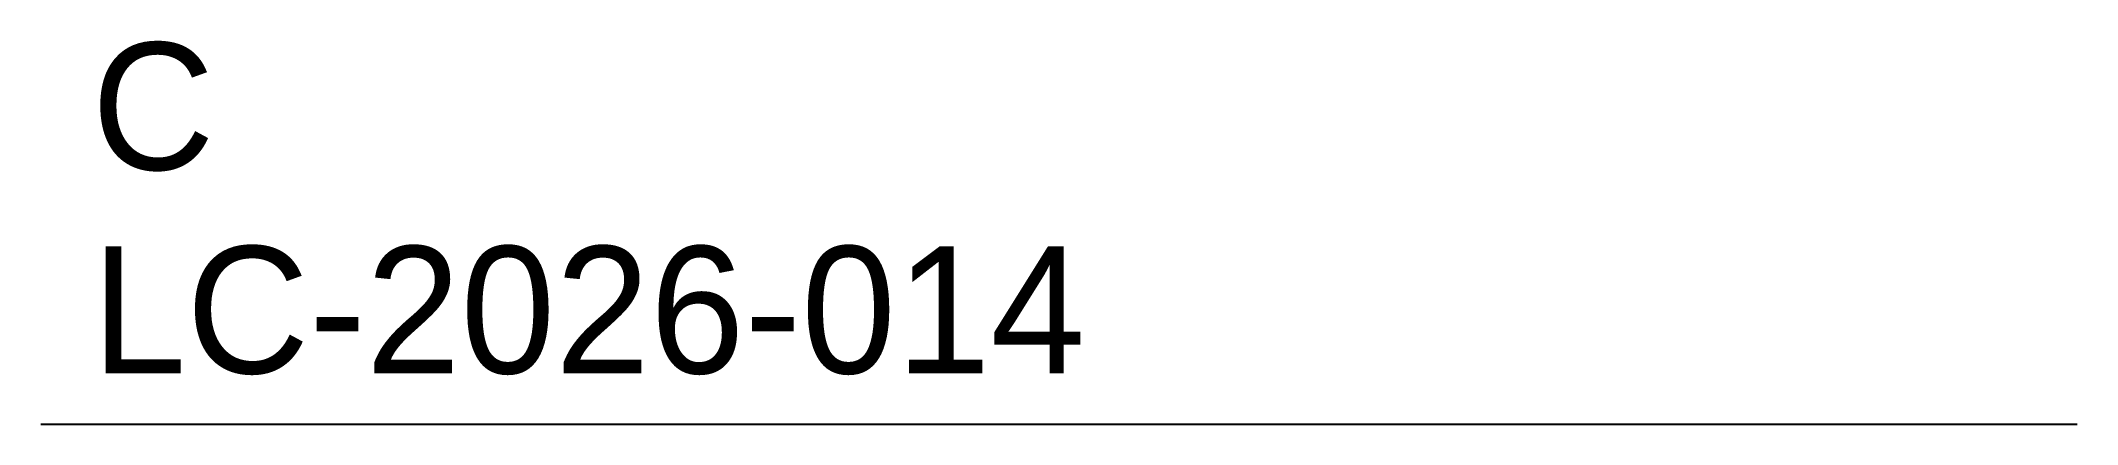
# Model space of a CAD drawing. Extents: x 100 to 140, y 200 to 207.5.
import ezdxf

# ---------------------------------------------------------------- set-up
doc = ezdxf.new("R2010")
doc.units = 0

# ---------------------------------------------------------------- blocks, each defined once
blk = doc.blocks.new('TITLEBLOCK')
blk.add_line((0, 0), (40, 0))

msp = doc.modelspace()

# ---------------------------------------------------------------- block references
ref = msp.add_blockref('TITLEBLOCK', (100, 200))
ref.add_attrib('DWGNO', 'LC-2026-014', (101, 201), dxfattribs={"height": 2.5})
ref.add_attrib('REV', 'C', (101, 205), dxfattribs={"height": 2.5})

doc.saveas('drawing.dxf')
